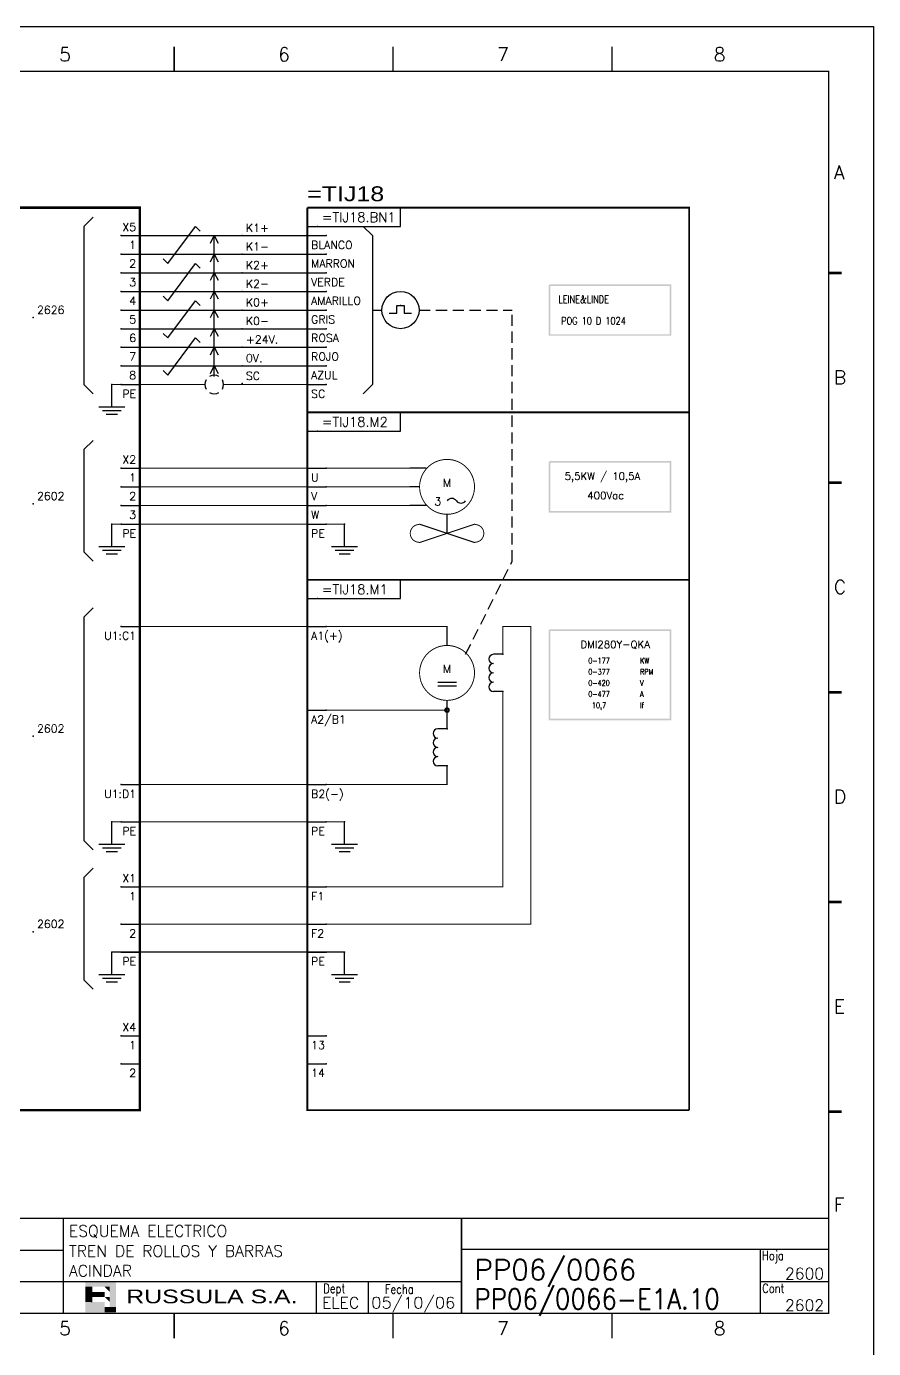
# Model space of a CAD drawing. Extents: x -25 to 1044, y -25744 to 292.
# Drawn here: x 227.5 to 416.3, y -3.1 to 291.8 of the extents above; entities that cross this region are included whole.
import ezdxf
from ezdxf.enums import TextEntityAlignment as Align

# ---------------------------------------------------------------- set-up
doc = ezdxf.new("R2010")
doc.units = 0
doc.header["$LTSCALE"] = 10
doc.header["$MEASUREMENT"] = 0
doc.linetypes.add('DASHDOT', pattern=[1, 0.5, -0.25, 0, -0.25])
doc.linetypes.add('HIDDEN', pattern=[0.375, 0.25, -0.125])
doc.layers.get('0').update_dxf_attribs({"linetype": 'CONTINUOUS'})
for name, color, linetype in [('1', 7, 'CONTINUOUS'), ('10', 5, 'CONTINUOUS'), ('102', 7, 'CONTINUOUS'), ('2', 7, 'CONTINUOUS'), ('8', 1, 'CONTINUOUS'), ('9', 6, 'CONTINUOUS'), ('DIBUJO', 7, 'CONTINUOUS'), ('NODE', 7, 'CONTINUOUS')]:
    doc.layers.add(name, color=color, linetype=linetype)
doc.styles.add('HELV', font='HELVBLD.SHX', dxfattribs={"width": 1.2})
doc.styles.add('HELVETICA', font='HELV.SHX')
doc.styles.add('LABEL', font='SIMPLEX', dxfattribs={"width": 0.8, "height": 4})
doc.styles.add('ROMAND', font='ROMAND.SHX', dxfattribs={"width": 0.7})
doc.styles.add('ROMANS', font='romans')
doc.styles.get("Standard").update_dxf_attribs({"font": 'simplex'})

# ---------------------------------------------------------------- blocks, each defined once
blk = doc.blocks.new('NOD', base_point=(237.5, 170))
at = {"layer": 'NODE'}
blk.add_point((237.5, 170), dxfattribs=at)
blk = doc.blocks.new('$060303')
at = {"layer": '2'}
for p, q in [((0, 0), (2.5, 0)), ((0, -10), (2.5, -10))]:
    blk.add_line(p, q, dxfattribs=at)
for centre, end in [((2.5, -1.25), 90), ((2.5, -3.75), 90.00000000000001), ((2.5, -6.25), 90.00000000000001), ((2.5, -8.75), 90.00000000000001)]:
    blk.add_arc(centre, 1.25, 270, end, dxfattribs=at)
for p in [(0, 0), (0, -10)]:
    blk.add_blockref('NOD', p, dxfattribs=at)
at = {"layer": '8'}
for tag, p in [('1A', (1.5, -3.324999999999989)), ('2A', (1.5, -13.32499999999999))]:
    blk.add_attdef(tag, text='', height=2.15, dxfattribs=at).set_placement(p, align=Align.RIGHT)
at = {"layer": '9'}
blk.add_attdef('ID', text='', height=2.15, dxfattribs=at).set_placement((0, 1.175000000000011), align=Align.CENTER)
blk = doc.blocks.new('$$PLL21')
blk.add_line((-2.5, 0), (2.5, 0))
at = {"layer": '2'}
for p in [(-2.5, 0), (2.5, 0)]:
    blk.add_blockref('NOD', p, dxfattribs=at)
at = {"layer": '8'}
blk.add_attdef('*A', (-1.5, -3.574999999999989), '', height=2.15, dxfattribs=at)
at = {"layer": '9'}
blk.add_attdef('ID', (-1.5, 1.25), '', height=2.15, dxfattribs=at)
blk = doc.blocks.new('$$PLR12')
blk.add_line((-2.5, 0), (2.5, 0))
at = {"layer": '2'}
for p in [(-2.5, 0), (2.5, 0)]:
    blk.add_blockref('NOD', p, dxfattribs=at)
at = {"layer": '8'}
blk.add_attdef('*A', text='', height=2.15, dxfattribs=at).set_placement((1.5, -3.574999999999989), align=Align.RIGHT)
at = {"layer": '9'}
blk.add_attdef('ID', text='', height=2.15, dxfattribs=at).set_placement((1.5, 1.25), align=Align.RIGHT)
blk = doc.blocks.new('$021501')
at = {"layer": '2'}
for p, q in [((0, -6), (0, 0)), ((-3.5, -6), (3.5, -6)), ((-2.5, -7), (2.5, -7)), ((-1.5, -8), (1.5, -8))]:
    blk.add_line(p, q, dxfattribs=at)
blk.add_blockref('NOD', (0, 0), dxfattribs=at)
blk = doc.blocks.new('$PP313')
at = {"layer": '2'}
blk.add_blockref('NOD', (0, 0), dxfattribs=at)
at = {"layer": '8'}
blk.add_attdef('1A', (1, -3.324999999999989), '', height=2.15, dxfattribs=at)
at = {"layer": '9'}
blk.add_attdef('ID', (1, 1), '', height=2.15, dxfattribs=at)
blk = doc.blocks.new('DOT', base_point=(355.25, 185))
at = {"layer": '2'}
blk.add_lwpolyline([(355, 185, 0.25, 0.25, 2.502154082895779), (355.237515595764, 185.2496880847195, 0.25, 0.25, 0.3996556434456849)], format="xyseb", close=True, dxfattribs=at)
blk = doc.blocks.new('$020501')
at = {"layer": '2'}
for p, q in [((-2, 1), (0, 0)), ((0, 0), (-2, -1))]:
    blk.add_line(p, q, dxfattribs=at)
blk = doc.blocks.new('$030107')
at = {"layer": '102'}
for centre, start, end in [((0, 0), 150.0000000000002, 209.9999999999999), ((0, 0), 60.00000000000018, 119.9999999999999), ((0, 0), 330.0000000000002, 29.99999999999989), ((0, -2.842170943040401e-14), 240.0000000000001, 299.9999999999998)]:
    blk.add_arc(centre, 2.500000000000008, start, end, dxfattribs=at)
blk = doc.blocks.new('$021325')
at = {"layer": '2'}
for p, q in [((-1, 0), (1, 0)), ((-1, -2), (-1, 0)), ((1, 0), (1, -2)), ((-3, -2), (-1, -2)), ((1, -2), (3, -2))]:
    blk.add_line(p, q, dxfattribs=at)
blk.add_blockref('NOD', (0, 0), dxfattribs=at)
blk = doc.blocks.new('newcajec')
at = {"layer": '1'}
for p, q in [((179.4, 20.84999999999999), (0.1303441721052074, 20.84999999999999)), ((7, 20.84999999999999), (7, 0)), ((71, 20.84999999999999), (71, 0)), ((84, 20.84999999999999), (84, 0.08964143426294768)), ((99, 20.84999999999999), (99, 0)), ((215.2, 20.79999999999999), (215.2, 0)), ((184.6434108527132, 20.17582254554676), (184.806079472624, 20.01315011347727)), ((184.806079472624, 20.01315011347727), (185.1814685954953, 20.25090212957883)), ((10.6, 16.64), (0, 16.64)), ((10.6, 16.64), (99.00000000000001, 16.64)), ((10.6, 12.48), (0, 12.48)), ((10.6, 12.48), (99.00000000000001, 12.48)), ((179.4, 13.86666666), (215.2, 13.86666666)), ((368, 14.06084184883153), (368, 0)), ((10.6, 8.32), (0, 8.32)), ((10.6, 8.32), (99.00000000000001, 8.32)), ((179.4, 6.93333333), (267.6330803594942, 6.93333333)), ((267.6330803594942, 6.93333333), (302.5, 6.93333333)), ((270.6330803594942, 6.908826233307309), (270.6330803594942, 0)), ((282.0665401797471, 6.93333333), (282.0665401797471, 0)), ((368, 6.93333333), (383, 6.93333333)), ((10.6, 4.16), (0, 4.16)), ((10.6, 4.16), (99.00000000000001, 4.16))]:
    blk.add_line(p, q, dxfattribs=at)
for points in [[(47.50000000000003, 272.5, 0.3, 0.3, 0), (47.50000000000003, 277.9125820568927, 0.3, 0.3, 0)], [(95.50000000000003, 272.5, 0.3, 0.3, 0), (95.50000000000003, 277.9125820568927, 0.3, 0.3, 0)], [(143.5000000000001, 272.5, 0.3, 0.3, 0), (143.5000000000001, 277.9125820568927, 0.3, 0.3, 0)], [(191.5000000000001, 272.5, 0.3, 0.3, 0), (191.5000000000001, 277.9125820568927, 0.3, 0.3, 0)], [(239.5000000000001, 272.5, 0.3, 0.3, 0), (239.5000000000001, 277.9125820568927, 0.3, 0.3, 0)], [(287.5000000000001, 272.5, 0.3, 0.3, 0), (287.5000000000001, 277.9125820568927, 0.3, 0.3, 0)], [(335.5000000000001, 272.5, 0.3, 0.3, 0), (335.5000000000001, 277.9125820568927, 0.3, 0.3, 0)], [(-2.989059080962793, 228.2254404700672, 0.6, 0.6, 0), (-0.1817779831361044, 228.2254404700672, 0.6, 0.6, 0)], [(383.0109409190372, 228.2254404700672, 0.6, 0.6, 0), (385.8182220168639, 228.2254404700672, 0.6, 0.6, 0)], [(-2.989059080962793, 182.2254404700672, 0.6, 0.6, 0), (-0.1817779831361044, 182.2254404700672, 0.6, 0.6, 0)], [(383.0109409190372, 182.2254404700672, 0.6, 0.6, 0), (385.8182220168639, 182.2254404700672, 0.6, 0.6, 0)], [(-2.989059080962793, 136.2254404700672, 0.6, 0.6, 0), (-0.1817779831361044, 136.2254404700672, 0.6, 0.6, 0)], [(383.0109409190372, 136.2254404700672, 0.6, 0.6, 0), (385.8182220168639, 136.2254404700672, 0.6, 0.6, 0)], [(-2.989059080962793, 90.2254404700672, 0.6, 0.6, 0), (-0.1817779831361044, 90.2254404700672, 0.6, 0.6, 0)], [(383.0109409190372, 90.2254404700672, 0.6, 0.6, 0), (385.8182220168639, 90.2254404700672, 0.6, 0.6, 0)], [(-2.989059080962793, 44.22544047006719, 0.6, 0.6, 0), (-0.1817779831361044, 44.22544047006719, 0.6, 0.6, 0)], [(383.0109409190372, 44.22544047006719, 0.6, 0.6, 0), (385.8182220168639, 44.22544047006719, 0.6, 0.6, 0)], [(383, 20.79999999999999, 0.3, 0.3, 0), (179.4, 20.79999999999999, 0.3, 0.3, 0), (179.4, 0, 0.3, 0.3, 0)], [(302.5, 20.79999999999999, 0.3, 0.3, 0), (302.5, 0, 0.3, 0.3, 0)], [(302.5, 14, 0.3, 0.3, 0), (383, 14, 0.3, 0.3, 0)], [(47.50000000000004, -5.50000000000002, 0.3, 0.3, 0), (47.50000000000004, -0.08741794310727435, 0.3, 0.3, 0)], [(95.50000000000003, -5.50000000000002, 0.3, 0.3, 0), (95.50000000000003, -0.08741794310727435, 0.3, 0.3, 0)], [(143.5000000000001, -5.50000000000002, 0.3, 0.3, 0), (143.5000000000001, -0.08741794310727435, 0.3, 0.3, 0)], [(191.5000000000001, -5.50000000000002, 0.3, 0.3, 0), (191.5000000000001, -0.08741794310727435, 0.3, 0.3, 0)], [(239.5000000000001, -5.50000000000002, 0.3, 0.3, 0), (239.5000000000001, -0.08741794310727435, 0.3, 0.3, 0)], [(287.5000000000001, -5.50000000000002, 0.3, 0.3, 0), (287.5000000000001, -0.08741794310727435, 0.3, 0.3, 0)], [(335.5000000000001, -5.50000000000002, 0.3, 0.3, 0), (335.5000000000001, -0.08741794310727435, 0.3, 0.3, 0)]]:
    blk.add_lwpolyline(points, format="xyseb", dxfattribs=at)
at = {"layer": '1', "const_width": 0.3}
blk.add_lwpolyline([(0, 0), (0, 272.5), (383, 272.5), (383, 0)], close=True, dxfattribs=at)
at = {"layer": '2', "color": 14}
for p, q in [((221.418090625, 4.694274193107214), (221.418090625, 5.808488255607214)), ((221.418090625, 2.465846068107213), (221.418090625, 3.580060130607212))]:
    blk.add_line(p, q, dxfattribs=at)
for points in [[(220.05064609375, 5.808488255607214), (220.05064609375, 6.922702318107211), (226.73593046875, 5.808488255607214), (226.73593046875, 6.922702318107211)], [(221.418090625, 2.465846068107213), (220.05064609375, 2.465846068107213), (221.418090625, 5.808488255607214), (220.05064609375, 5.808488255607214)], [(224.254271875, 5.808488255607214), (225.3684859375, 5.808488255607214), (225.3684859375, 4.694274193107214)], [(225.3684859375, 5.808488255607214), (226.73593046875, 5.808488255607214), (225.3684859375, 1.351632005607213), (226.73593046875, 1.351632005607213)], [(221.418090625, 4.694274193107214), (224.254271875, 4.694274193107214), (221.418090625, 3.580060130607212), (224.254271875, 3.580060130607212)], [(224.254271875, 3.580060130607212), (225.3684859375, 3.580060130607212), (225.3684859375, 2.465846068107213)], [(224.254271875, 0.2374179431072125), (224.254271875, 2.465846068107213), (220.05064609375, 0.2374179431072125), (220.05064609375, 2.465846068107213)], [(226.73593046875, 1.351632005607213), (226.73593046875, 0.2374179431072125), (224.254271875, 1.351632005607213), (224.254271875, 0.2374179431072125)]]:
    blk.add_solid(points, dxfattribs=at)
at = {"layer": '1', "style": 'ROMANS'}
for s, p in [('1', (22.29321663019694, 274.6822757111598)), ('2', (70.29321663019694, 274.6822757111598)), ('3', (118.2932166301969, 274.6822757111598)), ('4', (166.2932166301969, 274.6822757111598)), ('5', (214.2932166301969, 274.6822757111598)), ('6', (262.293216630197, 274.6822757111598)), ('7', (310.293216630197, 274.6822757111598)), ('8', (357.793216630197, 274.6822757111598)), ('A', (-4.369531937893967, 248.8361050328228)), ('A', (384.130468062106, 248.8361050328228)), ('B', (-4.369531937893967, 203.8361050328228)), ('B', (384.130468062106, 203.8361050328228)), ('C', (-4.369531937893967, 157.8361050328228)), ('C', (384.130468062106, 157.8361050328228)), ('D', (-4.369531937893967, 111.8361050328228)), ('D', (384.130468062106, 111.8361050328228)), ('E', (-4.369531937893967, 65.8361050328228)), ('E', (384.130468062106, 65.8361050328228)), ('F', (-4.369531937893967, 22.33610503282279)), ('F', (384.130468062106, 22.33610503282279)), ('1', (22.29321663019694, -4.817724288840244)), ('2', (70.29321663019694, -4.817724288840244)), ('3', (118.2932166301969, -4.817724288840244)), ('4', (166.2932166301969, -4.817724288840244)), ('5', (214.2932166301969, -4.817724288840244)), ('6', (262.293216630197, -4.817724288840244)), ('7', (310.293216630197, -4.817724288840244)), ('8', (357.793216630197, -4.817724288840244))]:
    blk.add_text(s, height=3, dxfattribs=at).set_placement(p)
at = {"layer": '1', "style": 'LABEL', "width": 0.8}
for s, p in [('Diseno comprobado por', (179.7314614292997, 18.27223571085374)), ('Dibujo comprobado por', (179.8050291925395, 11.4678814488418)), ('Hoja', (368.3783582875667, 11.66394739740196)), ('Dibujado por', (179.8266890074166, 4.640500723763907)), ('Fecha', (285.7145387337263, 4.296982269486556)), ('Cont', (368.4287365512884, 4.459855685207977)), ('No', (2.226666121281127, 1.047317943107212)), ('Revision', (7.999999999999986, 1.047317943107211))]:
    blk.add_text(s, height=2, dxfattribs=at).set_placement(p)
for s, p in [('Dept', (274.6061509242405, 4.441269529660175)), ('Elaborado', (77.5, 1.047317943107211)), ('Fecha', (91.5, 1.047317943107211))]:
    blk.add_text(s, height=2, dxfattribs=at).set_placement(p, align=Align.CENTER)
at = {"layer": '10', "style": 'ROMANS'}
for tag, p in [('REV41', (3.5, 18.74499999999998)), ('REV43', (77.69972273858866, 18.74499999999998)), ('REV31', (3.5, 14.58499999999999)), ('REV33', (77.69972273858866, 14.58499999999999)), ('REV21', (3.5, 10.42499999999999)), ('REV23', (77.69972273858866, 10.42499999999999)), ('REV11', (3.5, 6.265000000000002)), ('REV13', (77.69972273858866, 6.265000000000002))]:
    blk.add_attdef(tag, text='', height=2.5, dxfattribs=at).set_placement(p, align=Align.MIDDLE)
for tag, p, height in [('REV42', (7.999999999999986, 17.49499999999998), 2.5), ('SHEETNAME1', (100.5, 15.82514432423481), 2.5), ('DOCUMENTTYPE', (216.431556680333, 16.80300784715599), 2.5), ('NOTA', (305.324267012746, 15.80181941457773), 3), ('REV32', (7.999999999999986, 13.33499999999999), 2.5), ('DESIGNCHECK', (180.7368689439597, 14.83229733012664), 2.5), ('OBJECT', (216.431556680333, 12.40274635088354), 2.5), ('REV22', (7.999999999999986, 9.174999999999999), 2.5), ('SHEETNAME2', (100.5, 11.66514432423481), 2.5), ('ORDER', (305.324267012746, 7.301819414577723), 4.5), ('SHEETNAME3', (100.5, 7.505144324234807), 2.5), ('DRAWINGCHECK', (180.5313437479052, 7.714149530439984), 2.5), ('CUSTOMER', (216.431556680333, 8.084891464683468), 2.5), ('REV12', (7.999999999999986, 5.015000000000002), 2.5), ('SHEETNAME4', (100.5, 3.345144324234811), 2.5), ('USER', (180.634361454448, 0.7089454855303376), 2.5), ('DEPARTMENT', (271.9308878022507, 1.045088830057653), 2.5), ('DOCUMENT_ID', (305.324267012746, 0.9341589120460885), 4.4)]:
    blk.add_attdef(tag, p, '', height=height, dxfattribs=at)
for tag, width, p, p2 in [('REV44', 1.221199022953692, (84.52509332113708, 17.49499999999998), (98.48165358346499, 17.49499999999998)), ('REV34', 1.221199022953692, (84.52509332113708, 13.33499999999998), (98.48165358346499, 13.33499999999998)), ('REV24', 1.221199022953692, (84.52509332113708, 9.174999999999988), (98.48165358346499, 9.174999999999988)), ('REV14', 1.221199022953692, (84.52509332113708, 5.014999999999999), (98.48165358346499, 5.014999999999999)), ('CREATED2', 7.039914616041486, (282.7069601254168, 1.045088830057653), (301.1448317388588, 1.045088830057653))]:
    blk.add_attdef(tag, text='', height=2.5, dxfattribs=dict(at, width=width)).set_placement(p, p2, align=Align.FIT)
for tag, p in [('SHEET', (382, 7.433333330000005)), ('NEXTSHEET', (382, 0.5000000000000018))]:
    blk.add_attdef(tag, text='', height=2.5, dxfattribs=at).set_placement(p, align=Align.RIGHT)
at = {"layer": 'DIBUJO', "color": 14, "style": 'HELVETICA', "width": 1.3}
blk.add_text('RUSSULA S.A.', height=3, dxfattribs=at).set_placement((229, 2.191446348186597))

msp = doc.modelspace()

# ---------------------------------------------------------------- linework, layer by layer
at = {"layer": '2', "color": 3}
for p, q in [((310.882531554146, 247.1655889877129), (310.882531554146, 251.3155064189056)), ((290.1329443981828, 247.1655889877129), (310.882531554146, 247.1655889877129)), ((310.882531554146, 201.5164972445936), (310.882531554146, 205.6664146757863)), ((290.1329443981828, 201.5164972445936), (310.882531554146, 201.5164972445936)), ((310.882531554146, 164.1672403638596), (310.882531554146, 168.3171577950523)), ((290.1329443981828, 164.1672403638596), (310.882531554146, 164.1672403638596))]:
    msp.add_line(p, q, dxfattribs=at)
at = {"layer": '2'}
for p, q in [((242.4088939394671, 249.2405477033093), (240.4068641843246, 247.2385179481668)), ((240.3339352238708, 247.0624518627492), (240.3339352238708, 211.8912908225753)), ((252.7836875174487, 245.0906302721166), (290.1329443981828, 245.0906302721166)), ((259.0085636642377, 238.8657541253276), (265.2334398110266, 247.1655889877129)), ((265.2334398110266, 247.1655889877129), (266.2709191688249, 246.1281096299147)), ((269.3833572422193, 213.7139598969834), (269.3833572422193, 245.0906302721166)), ((302.5826966917606, 247.1655889877129), (304.657655407357, 245.0906302721166)), ((304.657655407357, 245.0906302721166), (304.657655407357, 211.8912908225753)), ((252.7836875174487, 240.9407128409239), (290.1329443981828, 240.9407128409239)), ((257.9710843064396, 239.9032334831257), (259.0085636642377, 238.8657541253276)), ((259.0085636642377, 230.5659192629423), (265.2334398110266, 238.8657541253276)), ((265.2334398110266, 238.8657541253276), (266.2709191688249, 237.8282747675294)), ((252.7836875174487, 236.7907954097313), (290.1329443981828, 236.7907954097313)), ((252.7836875174487, 232.6408779785386), (290.1329443981828, 232.6408779785386)), ((257.9710843064396, 231.6033986207404), (259.0085636642377, 230.5659192629423)), ((259.0085636642377, 222.2660844005569), (265.2334398110266, 230.5659192629423)), ((265.2334398110266, 230.5659192629423), (266.2709191688249, 229.5284399051441)), ((252.7836875174487, 228.4909605473459), (290.1329443981828, 228.4909605473459)), ((304.657655407357, 228.4909605473458), (306.7326141229533, 228.4909605473459)), ((252.7836875174487, 224.3410431161533), (290.1329443981828, 224.3410431161533)), ((257.9710843064396, 223.3035637583551), (259.0085636642377, 222.2660844005569)), ((259.0085636642377, 213.9662495381716), (265.2334398110266, 222.2660844005569)), ((265.2334398110266, 222.2660844005569), (266.2709191688249, 221.2286050427587)), ((252.7836875174487, 220.1911256849606), (290.1329443981828, 220.1911256849606)), ((252.7836875174487, 216.0412082537679), (290.1329443981828, 216.0412082537679)), ((257.9710843064396, 215.0037288959698), (259.0085636642377, 213.9662495381716)), ((240.3339352238708, 211.8912908225753), (242.4088939394671, 209.8163321069789)), ((304.657655407357, 211.8912908225753), (302.5826966917606, 209.8163321069789)), ((242.4088939394671, 199.4415385289973), (240.3339352238708, 197.3665798134009)), ((240.3339352238708, 197.3665798134009), (240.3339352238708, 174.5420339418413)), ((316.6175763935485, 193.2166623822083), (312.9574902697423, 193.2166623822083)), ((315.0324489853386, 189.0667449510156), (312.9574902697423, 189.0667449510156)), ((316.6175763935485, 184.9168275198229), (312.9574902697423, 184.9168275198229)), ((240.3339352238708, 174.5420339418413), (242.4088939394671, 172.467075226245)), ((242.4088939394671, 162.0922816482633), (240.3339352238708, 160.017322932667)), ((240.3339352238708, 160.017322932667), (240.3339352238708, 110.218313758355)), ((319.1823664165312, 145.4926119234927), (323.3322838477239, 145.4926119234927)), ((319.1823664165312, 144.6908740690078), (323.3322838477239, 144.6908740690078)), ((240.3339352238708, 110.218313758355), (242.4088939394671, 108.1433550427587)), ((242.4088939394671, 103.993437611566), (240.3339352238708, 101.9184788959697)), ((240.3339352238708, 101.9184788959697), (240.3339352238708, 79.09393302441003)), ((240.3339352238708, 79.09393302441003), (242.4088939394671, 77.0189743088137))]:
    msp.add_line(p, q, dxfattribs=at)
at = {"layer": '2', "linetype": 'HIDDEN'}
for p, q in [((315.0324489853386, 228.4909605473459), (335.7820361413021, 228.4909605473459)), ((335.7820361413021, 172.467075226245), (335.7820361413021, 228.4909605473459)), ((325.4072425633202, 151.7174880702817), (335.7820361413021, 172.467075226245))]:
    msp.add_line(p, q, dxfattribs=at)
at = {"layer": '2', "color": 3, "linetype": 'DASHDOT'}
for points in [[(153.1856691688248, 251.3155064189056, 0.5809884403669728, 0.5809884403669728, 0), (252.7836875174487, 251.3155064189056, 0.5809884403669728, 0.5809884403669728, 0), (252.7836875174487, 50.0445110060614, 0.5809884403669728, 0.5809884403669728, 0), (153.1856691688248, 50.0445110060614, 0.5809884403669728, 0.5809884403669728, 0), (153.1856691688248, 251.3155064189056, 0.5809884403669728, 0.5809884403669728, 0)], [(375.2062517376322, 50.0445110060614, 0.4149917431192663, 0.4149917431192663, 0), (290.1329443981828, 50.0445110060614, 0.4149917431192663, 0.4149917431192663, 0), (290.1329443981828, 251.3155064189056, 0.4149917431192663, 0.4149917431192663, 0)], [(290.1329443981828, 251.3155064189056, 0.4149917431192663, 0.4149917431192663, 0), (375.2062517376322, 251.3155064189056, 0.4149917431192663, 0.4149917431192663, 0), (375.2062517376322, 50.0445110060614, 0.4149917431192663, 0.4149917431192663, 0)], [(290.1329443981828, 205.6664146757863, 0.4149917431192663, 0.4149917431192663, 0), (375.2062517376322, 205.6664146757863, 0.4149917431192663, 0.4149917431192663, 0)], [(290.1329443981828, 168.3171577950523, 0.4149917431192663, 0.4149917431192663, 0), (375.2062517376322, 168.3171577950523, 0.4149917431192663, 0.4149917431192663, 0)]]:
    msp.add_lwpolyline(points, format="xyseb", dxfattribs=at)
at = {"layer": '2', "linetype": 'HIDDEN'}
for points in [[(246.5588113706597, 211.8912908225753, 0.2489950458715598, 0.2489950458715598, 0), (267.308398526623, 211.8912908225753, 0.2489950458715598, 0.2489950458715598, 0)], [(271.4583159578156, 211.8912908225753, 0.2489950458715598, 0.2489950458715598, 0), (294.2828618293753, 211.8912908225753, 0.2489950458715598, 0.2489950458715598, 0)], [(321.2573251321276, 178.6919513730339, 0.2489950458715598, 0.2489950458715598, 0), (321.2573251321276, 182.8418688042266, 0.2489950458715598, 0.2489950458715598, 0)]]:
    msp.add_lwpolyline(points, format="xyseb", dxfattribs=at)
at = {"layer": '2'}
for points in [[(315.1361969211185, 189.0667449510156, 0.2074958715596332, 0.2074958715596332, 1), (327.3784533431369, 189.0667449510156, 0.2074958715596332, 0.2074958715596332, 1)], [(315.1361969211185, 147.567570639089, 0.2074958715596332, 0.2074958715596332, 1), (327.3784533431369, 147.567570639089, 0.2074958715596332, 0.2074958715596332, 1)]]:
    msp.add_lwpolyline(points, format="xyseb", close=True, dxfattribs=at)
for points in [[(248.633770086256, 193.2166623822083, 0.2489950458715598, 0.2489950458715598, 0), (316.6717195887834, 193.2166623822083, 0.2489950458715598, 0.2489950458715598, 0)], [(248.633770086256, 189.0667449510156, 0.2489950458715598, 0.2489950458715598, 0), (315.0324489853386, 189.0667449510156, 0.2489950458715598, 0.2489950458715598, 0)], [(248.633770086256, 184.9168275198229, 0.2489950458715598, 0.2489950458715598, 0), (316.6110163515433, 184.9168275198229, 0.2489950458715598, 0.2489950458715598, 0)], [(246.5588113706597, 180.7669100886303, 0.2489950458715598, 0.2489950458715598, 0), (298.4327792605681, 180.7669100886303, 0.2489950458715598, 0.2489950458715598, 0)], [(315.0324489853386, 176.7207405932174, 0.2074958715596332, 0.2074958715596332, -0.414213562373095), (313.0612382055222, 178.6919513730339, 0.2074958715596332, 0.2074958715596332, -0.414213562373095), (315.0324489853386, 180.6631621528505, 0.2074958715596332, 0.2074958715596332, -1)], [(315.0324489853386, 180.7669100886303, 0.2489950458715598, 0.2489950458715598, 0), (327.4822012789165, 176.6169926574376, 0.2489950458715598, 0.2489950458715598, 0)], [(315.0324489853386, 176.6169926574376, 0.2489950458715598, 0.2489950458715598, 0), (327.4822012789165, 180.7669100886303, 0.2489950458715598, 0.2489950458715598, 0)], [(327.4822012789165, 176.7207405932174, 0.2074958715596332, 0.2074958715596332, 0.414213562373095), (329.4534120587332, 178.6919513730339, 0.2074958715596332, 0.2074958715596332, 0.414213562373095), (327.4822012789165, 180.6631621528505, 0.2074958715596332, 0.2074958715596332, 1)], [(333.7070774257054, 151.7174880702817, 0.2489950458715598, 0.2489950458715598, 0), (333.7070774257054, 157.9423642170706, 0.2489950458715598, 0.2489950458715598, 0), (339.9319535724947, 157.9423642170706, 0.2489950458715598, 0.2489950458715598, 0), (339.9319535724947, 91.54368531798801, 0.2489950458715598, 0.2489950458715598, 0), (248.633770086256, 91.54368531798801, 0.2489950458715598, 0.2489950458715598, 0)], [(321.2573251321276, 153.792446785878, 0.2489950458715598, 0.2489950458715598, 0), (321.2573251321276, 157.9423642170706, 0.2489950458715598, 0.2489950458715598, 0), (248.633770086256, 157.9423642170706, 0.2489950458715598, 0.2489950458715598, 0)], [(248.633770086256, 99.84352018037335, 0.2489950458715598, 0.2489950458715598, 0), (333.7070774257054, 99.84352018037335, 0.2489950458715598, 0.2489950458715598, 0), (333.7070774257054, 143.4176532078963, 0.2489950458715598, 0.2489950458715598, 0)], [(321.2573251321276, 141.3426944923, 0.2489950458715598, 0.2489950458715598, 0), (321.2573251321276, 139.2677357767037, 0.2489950458715598, 0.2489950458715598, 0), (290.1329443981828, 139.2677357767037, 0.2489950458715598, 0.2489950458715598, 0)], [(321.2573251321276, 139.2677357767037, 0.2489950458715598, 0.2489950458715598, 0), (321.2573251321276, 135.117818345511, 0.2489950458715598, 0.2489950458715598, 0)], [(321.2573251321276, 126.8179834831257, 0.2489950458715598, 0.2489950458715598, 0), (321.2573251321276, 122.668066051933, 0.2489950458715598, 0.2489950458715598, 0), (248.633770086256, 122.668066051933, 0.2489950458715598, 0.2489950458715598, 0)], [(246.5588113706597, 114.3682311895477, 0.2489950458715598, 0.2489950458715598, 0), (298.4327792605681, 114.3682311895477, 0.2489950458715598, 0.2489950458715598, 0)], [(246.5588113706597, 85.318809171199, 0.2489950458715598, 0.2489950458715598, 0), (298.4327792605681, 85.318809171199, 0.2489950458715598, 0.2489950458715598, 0)]]:
    msp.add_lwpolyline(points, format="xyseb", dxfattribs=at)
msp.add_circle((310.882531554146, 228.4909605473459), 4.149917431192662, dxfattribs=at)
for centre, radius, start, end in [((240.5829302697423, 247.0624518627492), 0.2489950458715598, 135, 180), ((322.2948044899259, 185.1761973592725), 1.296849197247707, 36.86989764584664, 143.1301023541534), ((324.3697632055222, 186.7324163959698), 1.296849197247707, 216.8698976458465, 323.1301023541533)]:
    msp.add_arc(centre, radius, start, end, dxfattribs=at)
for points in [[(343.9158743064397, 222.7558533048555), (344.247867700935, 223.0878466993509), (343.9158743064397, 234.0546892607896), (344.247867700935, 234.0546892607896)], [(344.0818710036874, 234.2206859580373), (344.0818710036874, 233.8886925635419), (371.2223310036874, 234.2206859580373), (370.8903376091919, 233.8886925635419)], [(371.2223310036874, 234.2206859580373), (370.8903376091919, 233.8886925635419), (371.2223310036874, 222.7558533048555), (370.8903376091919, 223.0878466993509)], [(371.2223310036874, 222.7558533048555), (370.8903376091919, 223.0878466993509), (343.9158743064397, 222.7558533048555), (344.247867700935, 223.0878466993509)], [(343.9158743064397, 183.3316377085252), (344.247867700935, 183.6636311030206), (343.9158743064397, 194.6304736644593), (344.247867700935, 194.6304736644593)], [(344.0818710036874, 194.796470361707), (344.0818710036874, 194.4644769672116), (371.2223310036874, 194.796470361707), (370.8903376091919, 194.4644769672116)], [(371.2223310036874, 194.796470361707), (370.8903376091919, 194.4644769672116), (371.2223310036874, 183.3316377085252), (370.8903376091919, 183.6636311030206)], [(371.2223310036874, 183.3316377085252), (370.8903376091919, 183.6636311030206), (343.9158743064397, 183.3316377085252), (344.247867700935, 183.6636311030206)], [(343.9158743064397, 137.0267803638596), (344.247867700935, 137.358773758355), (343.9158743064397, 157.1123807308321), (344.247867700935, 157.1123807308321)], [(344.0818710036874, 157.2783774280798), (344.0818710036874, 156.9463840335844), (371.2223310036874, 157.2783774280798), (370.8903376091919, 156.9463840335844)], [(371.2223310036874, 157.2783774280798), (370.8903376091919, 156.9463840335844), (371.2223310036874, 137.0267803638596), (370.8903376091919, 137.358773758355)], [(371.2223310036874, 137.0267803638596), (370.8903376091919, 137.358773758355), (343.9158743064397, 137.0267803638596), (344.247867700935, 137.358773758355)]]:
    msp.add_trace(points, dxfattribs=at)
at = {"layer": 'DIBUJO'}
msp.add_lwpolyline([(-3.689908176101589, 291.7520183687093), (416.3100918238984, 291.7520183687093), (416.3100918238984, -5.247981631290713), (-3.689908176101589, -5.247981631290713), (-3.689908176101589, 291.7520183687093)], dxfattribs=at)

# ---------------------------------------------------------------- block references
at = {"layer": '2', "color": 7}
ref = msp.add_blockref('newcajec', (16.98532118169675, 4.752018368709313), dxfattribs=dict(at, xscale=1.016513761467891, yscale=1.016513761467891, zscale=1.016513761467891))
ref.add_attrib('REV24', '24/05/07', dxfattribs={"layer": '10', "height": 2.541284403669726, "style": 'ROMANS', "width": 0.7281683615127605}).set_placement((102.9062417319903, 14.0785321301772), (117.0932773014025, 14.0785321301772), align=Align.FIT)
ref.add_attrib('SHEETNAME3', '-', (119.1449542092197, 12.38110085609663), dxfattribs={"layer": '10', "height": 2.541284403669726, "style": 'ROMANS'})
ref.add_attrib('SHEETNAME2', 'CONVERTIDOR C.C. TIJERA 18', (119.1449542092197, 16.60979810380305), dxfattribs={"layer": '10', "height": 2.541284403669726, "style": 'ROMANS'})
ref.add_attrib('SHEETNAME1', '+TA101', (119.1449542092197, 20.83849535150948), dxfattribs={"layer": '10', "height": 2.541284403669726, "style": 'ROMANS'})
ref.add_attrib('USER', 'J.PAZOS', (200.6026353941082, 5.472671210881438), dxfattribs={"layer": '10', "height": 2.541284403669726, "style": 'ROMANS'})
ref.add_attrib('DRAWINGCHECK', 'J.L.C.C.', (200.4979164777326, 12.59355752442262), dxfattribs={"layer": '10', "height": 2.541284403669726, "style": 'ROMANS'})
ref.add_attrib('DESIGNCHECK', 'J.M. CEDEIRA', (200.7068356678504, 19.8292527189665), dxfattribs={"layer": '10', "height": 2.541284403669726, "style": 'ROMANS'})
ref.add_attrib('REV22', 'As-built', (25.11743127343986, 14.07853213017721), dxfattribs={"layer": '10', "height": 2.541284403669726, "style": 'ROMANS'})
ref.add_attrib('REV12', 'Aprobación documentación', (25.11743127343986, 9.849834882470788), dxfattribs={"layer": '10', "height": 2.541284403669726, "style": 'ROMANS'})
ref.add_attrib('REV21', '1', dxfattribs={"layer": '10', "height": 2.541284403669726, "style": 'ROMANS'}).set_placement((20.54311934683437, 15.34917433201206), align=Align.MIDDLE)
ref.add_attrib('REV11', '0', dxfattribs={"layer": '10', "height": 2.541284403669726, "style": 'ROMANS'}).set_placement((20.54311934683437, 11.12047708430565), align=Align.MIDDLE)
ref.add_attrib('SHEETNAME4', '-', (119.1449542092197, 8.152403608390207), dxfattribs={"layer": '10', "height": 2.541284403669726, "style": 'ROMANS'})
ref.add_attrib('REV14', '18/10/06', dxfattribs={"layer": '10', "height": 2.541284403669726, "style": 'ROMANS', "width": 0.7281683615127605}).set_placement((102.9062417319903, 9.849834882470784), (117.0932773014025, 9.849834882470784), align=Align.FIT)
ref.add_attrib('REV23', 'C.C.R.', dxfattribs={"layer": '10', "height": 2.541284403669726, "style": 'ROMANS'}).set_placement((95.96815860771169, 15.34917433201206), align=Align.MIDDLE)
ref.add_attrib('REV13', 'PAZOS', dxfattribs={"layer": '10', "height": 2.541284403669726, "style": 'ROMANS'}).set_placement((95.96815860771169, 11.12047708430565), align=Align.MIDDLE)
ref.add_attrib('DOCUMENT_ID', 'PP06/0066-E1A.10', (327.3516403102497, 5.701603758202035), dxfattribs={"layer": '10', "height": 4.472660550458718, "style": 'ROMANS', "width": 0.9})
ref.add_attrib('ORDER', 'PP06/0066', (327.3516403102497, 12.17441828738099), dxfattribs={"layer": '10', "height": 4.574311926605508, "style": 'ROMANS'})
ref.add_attrib('CUSTOMER', 'ACINDAR', (236.990976963173, 12.97042180253435), dxfattribs={"layer": '10', "height": 2.541284403669726, "style": 'ROMANS'})
ref.add_attrib('OBJECT', 'TREN DE ROLLOS Y BARRAS', (236.990976963173, 17.3595807143781), dxfattribs={"layer": '10', "height": 2.541284403669726, "style": 'ROMANS'})
ref.add_attrib('DOCUMENTTYPE', 'ESQUEMA ELECTRICO', (236.990976963173, 21.83250707939633), dxfattribs={"layer": '10', "height": 2.541284403669726, "style": 'ROMANS'})
ref.add_attrib('CREATED2', '05/10/06', dxfattribs={"layer": '10', "height": 2.541284403669726, "style": 'ROMANS', "width": 0.9619759102665414}).set_placement((304.3608366119371, 5.814365546419296), (323.1031868391791, 5.814365546419296), align=Align.FIT)
ref.add_attrib('DEPARTMENT', 'ELEC', (293.4068108008655, 5.814365546419296), dxfattribs={"layer": '10', "height": 2.541284403669726, "style": 'ROMANS'})
ref.add_attrib('NEXTSHEET', '2602', dxfattribs={"layer": '10', "height": 2.541284403669726, "style": 'ROMANS'}).set_placement((405.2935780624309, 5.260275249443262), align=Align.RIGHT)
ref.add_attrib('SHEET', '2600', dxfattribs={"layer": '10', "height": 2.541284403669726, "style": 'ROMANS'}).set_placement((405.2935780624309, 12.30810399223226), align=Align.RIGHT)
at = {"layer": '2'}
for name, p, xscale, yscale, zscale, values in [('$$PLR12', (250.7087288018524, 245.0906302721166), 0.8299834862385327, 0.8299834862385327, 0.8299834862385327, {'ID': 'X5', '*A': '1'}), ('$$PLL21', (292.2079031137791, 245.0906302721166), 0.829983486238552, 0.829983486238552, 0.829983486238552, {'*A': 'BLANCO'}), ('$$PLR12', (250.7087288018524, 240.9407128409239), 0.8299834862385327, 0.8299834862385327, 0.8299834862385327, {'*A': '2'}), ('$$PLL21', (292.2079031137791, 240.9407128409239), 0.829983486238552, 0.829983486238552, 0.829983486238552, {'*A': 'MARRON'}), ('$$PLR12', (250.7087288018524, 236.7907954097313), 0.8299834862385327, 0.8299834862385327, 0.8299834862385327, {'*A': '3'}), ('$$PLL21', (292.2079031137791, 236.7907954097313), 0.829983486238552, 0.829983486238552, 0.829983486238552, {'*A': 'VERDE'}), ('$$PLR12', (250.7087288018524, 232.6408779785386), 0.8299834862385327, 0.8299834862385327, 0.8299834862385327, {'*A': '4'}), ('$$PLL21', (292.2079031137791, 232.6408779785386), 0.829983486238552, 0.829983486238552, 0.829983486238552, {'*A': 'AMARILLO'}), ('$$PLR12', (250.7087288018524, 228.4909605473459), 0.8299834862385327, 0.8299834862385327, 0.8299834862385327, {'*A': '5'}), ('$$PLL21', (292.2079031137791, 228.4909605473459), 0.829983486238552, 0.829983486238552, 0.829983486238552, {'*A': 'GRIS'}), ('$$PLR12', (250.7087288018524, 224.3410431161533), 0.8299834862385327, 0.8299834862385327, 0.8299834862385327, {'*A': '6'}), ('$$PLL21', (292.2079031137791, 224.3410431161533), 0.829983486238552, 0.829983486238552, 0.829983486238552, {'*A': 'ROSA'}), ('$$PLR12', (250.7087288018524, 220.1911256849606), 0.8299834862385327, 0.8299834862385327, 0.8299834862385327, {'*A': '7'}), ('$$PLL21', (292.2079031137791, 220.1911256849606), 0.829983486238552, 0.829983486238552, 0.829983486238552, {'*A': 'ROJO'}), ('$$PLR12', (250.7087288018524, 216.0412082537679), 0.8299834862385327, 0.8299834862385327, 0.8299834862385327, {'*A': '8'}), ('$$PLL21', (292.2079031137791, 216.0412082537679), 0.829983486238552, 0.829983486238552, 0.829983486238552, {'*A': 'AZUL'}), ('$$PLR12', (250.7087288018524, 211.8912908225753), 0.8299834862385327, 0.8299834862385327, 0.8299834862385327, {'*A': 'PE'}), ('$$PLL21', (292.207903113779, 211.8912908225753), 0.8299834862385327, 0.8299834862385327, 0.8299834862385327, {'*A': 'SC'}), ('$$PLR12', (250.7087288018524, 193.2166623822083), 0.8299834862385327, 0.8299834862385327, 0.8299834862385327, {'ID': 'X2', '*A': '1'}), ('$$PLL21', (292.207903113779, 193.2166623822083), 0.8299834862385327, 0.8299834862385327, 0.8299834862385327, {'*A': 'U'}), ('$$PLR12', (250.7087288018524, 189.0667449510156), 0.8299834862385327, 0.8299834862385327, 0.8299834862385327, {'*A': '2'}), ('$$PLL21', (292.207903113779, 189.0667449510156), 0.8299834862385327, 0.8299834862385327, 0.8299834862385327, {'*A': 'V'}), ('$$PLR12', (250.7087288018524, 184.9168275198229), 0.8299834862385327, 0.8299834862385327, 0.8299834862385327, {'*A': '3'}), ('$$PLL21', (292.207903113779, 184.9168275198229), 0.8299834862385327, 0.8299834862385327, 0.8299834862385327, {'*A': 'W'}), ('$$PLR12', (250.7087288018524, 180.7669100886303), 0.8299834862385327, 0.8299834862385327, 0.8299834862385327, {'*A': 'PE'}), ('$$PLL21', (292.207903113779, 180.7669100886303), 0.8299834862385327, 0.8299834862385327, 0.8299834862385327, {'*A': 'PE'}), ('$$PLR12', (250.7087288018524, 157.9423642170706), 0.8299834862385327, 0.8299834862385327, 0.8299834862385327, {'*A': 'U1:C1'}), ('$$PLL21', (292.207903113779, 157.9423642170706), 0.8299834862385327, 0.8299834862385327, 0.8299834862385327, {'*A': 'A1(+)'}), ('$$PLL21', (292.207903113779, 139.2677357767037), 0.8299834862385327, 0.8299834862385327, 0.8299834862385327, {'*A': 'A2/B1'}), ('$$PLR12', (250.7087288018524, 122.668066051933), 0.8299834862385327, 0.8299834862385327, 0.8299834862385327, {'*A': 'U1:D1'}), ('$$PLL21', (292.207903113779, 122.668066051933), 0.8299834862385327, 0.8299834862385327, 0.8299834862385327, {'*A': 'B2(-)'}), ('$$PLR12', (250.7087288018524, 114.3682311895477), 0.8299834862385327, 0.8299834862385327, 0.8299834862385327, {'*A': 'PE'}), ('$$PLL21', (292.207903113779, 114.3682311895477), 0.8299834862385327, 0.8299834862385327, 0.8299834862385327, {'*A': 'PE'}), ('$$PLR12', (250.7087288018524, 99.84352018037336), 0.8299834862385327, 0.8299834862385327, 0.8299834862385327, {'ID': 'X1', '*A': '1'}), ('$$PLL21', (292.207903113779, 99.84352018037336), 0.8299834862385327, 0.8299834862385327, 0.8299834862385327, {'*A': 'F1'}), ('$$PLR12', (250.7087288018524, 91.54368531798804), 0.8299834862385327, 0.8299834862385327, 0.8299834862385327, {'*A': '2'}), ('$$PLL21', (292.207903113779, 91.54368531798804), 0.8299834862385327, 0.8299834862385327, 0.8299834862385327, {'*A': 'F2'}), ('$$PLR12', (250.7087288018524, 85.31880917119904), 0.8299834862385327, 0.8299834862385327, 0.8299834862385327, {'*A': 'PE'}), ('$$PLL21', (292.207903113779, 85.31880917119904), 0.8299834862385327, 0.8299834862385327, 0.8299834862385327, {'*A': 'PE'}), ('$$PLR12', (250.7087288018524, 66.64418073083208), 0.8299834862385327, 0.8299834862385327, 0.8299834862385327, {'ID': 'X4', '*A': '1'}), ('$$PLL21', (292.207903113779, 66.64418073083208), 0.8299834862385327, 0.8299834862385327, 0.8299834862385327, {'*A': '13'}), ('$$PLR12', (250.7087288018524, 60.41930458404306), 0.8299834862385327, 0.8299834862385327, 0.8299834862385327, {'*A': '2'}), ('$$PLL21', (292.207903113779, 60.41930458404306), 0.8299834862385327, 0.8299834862385327, 0.8299834862385327, {'*A': '14'})]:
    msp.add_blockref(name, p, dxfattribs=dict(at, xscale=xscale, yscale=yscale, zscale=zscale)).add_auto_attribs(values)
ref = msp.add_blockref('$PP313', (275.6082333890083, 245.0906302721166), dxfattribs=dict(at, xscale=0.8299834862385327, yscale=0.8299834862385327, zscale=0.8299834862385327))
ref.add_attrib('ID', 'K1+', (276.4382168752469, 245.9206137583551), dxfattribs={"layer": '9', "height": 1.784464495412845})
ref = msp.add_blockref('$PP313', (292.3653931218165, 247.131332326903), dxfattribs=dict(at, xscale=0.9959801834862768, yscale=0.9959801834862768, zscale=0.9959801834862768))
ref.add_attrib('ID', '=TIJ18.BN1', (293.3613733053025, 248.1273125103891), dxfattribs={"layer": '9', "height": 2.141357394495414})
at = {"layer": '2', "xscale": 0.8299834862385327, "yscale": 0.8299834862385327, "zscale": 0.8299834862385327}
for name, p, rotation in [('$020501', (269.3833572422193, 245.0906302721166), 90), ('$020501', (269.3833572422193, 240.9407128409239), 90), ('$020501', (269.3833572422193, 236.7907954097313), 90), ('$020501', (269.3833572422193, 232.6408779785386), 90), ('$020501', (269.3833572422193, 228.4909605473459), 90), ('$020501', (269.3833572422193, 224.3410431161533), 90), ('$020501', (269.3833572422193, 220.1911256849606), 90), ('$020501', (269.3833572422193, 216.0412082537679), 90), ('$060303', (333.7070774257054, 143.4176532078963), 180), ('$060303', (321.2573251321276, 126.8179834831257), 180)]:
    msp.add_blockref(name, p, dxfattribs=dict(at, rotation=rotation))
at = {"layer": '2'}
ref = msp.add_blockref('$PP313', (275.6082333890083, 240.9407128409239), dxfattribs=dict(at, xscale=0.8299834862385327, yscale=0.8299834862385327, zscale=0.8299834862385327))
ref.add_attrib('ID', 'K1-', (276.4382168752469, 241.7706963271625), dxfattribs={"layer": '9', "height": 1.784464495412845})
ref = msp.add_blockref('$PP313', (275.6082333890083, 236.7907954097313), dxfattribs=dict(at, xscale=0.8299834862385327, yscale=0.8299834862385327, zscale=0.8299834862385327))
ref.add_attrib('ID', 'K2+', (276.4382168752469, 237.6207788959698), dxfattribs={"layer": '9', "height": 1.784464495412845})
ref = msp.add_blockref('$PP313', (275.6082333890083, 232.6408779785386), dxfattribs=dict(at, xscale=0.8299834862385327, yscale=0.8299834862385327, zscale=0.8299834862385327))
ref.add_attrib('ID', 'K2-', (276.4382168752469, 233.4708614647771), dxfattribs={"layer": '9', "height": 1.784464495412845})
ref = msp.add_blockref('$PP313', (275.6082333890083, 228.4909605473459), dxfattribs=dict(at, xscale=0.8299834862385327, yscale=0.8299834862385327, zscale=0.8299834862385327))
ref.add_attrib('ID', 'K0+', (276.4382168752469, 229.3209440335845), dxfattribs={"layer": '9', "height": 1.784464495412845})
ref = msp.add_blockref('$PP313', (229.0379675640418, 226.8031105926365), dxfattribs=dict(at, xscale=0.8299834862385327, yscale=0.8299834862385327, zscale=0.8299834862385327))
ref.add_attrib('ID', '2626', (229.8679510502802, 227.633094078875), dxfattribs={"layer": '9', "height": 1.784464495412845})
for name, p, xscale, yscale, zscale in [('$021325', (310.882531554146, 229.4956092130735), 0.8299834862385327, 0.8299834862385327, 0.8299834862385327), ('$030107', (269.3833572422193, 211.8912908225753), 0.8299834862385327, 0.8299834862385327, 0.8299834862385327), ('$021501', (246.5588113706597, 211.8912908225753), 0.8299834862385327, 0.8299834862385327, 0.8299834862385327), ('$021501', (246.5588113706597, 180.7669100886303), 0.8299834862385327, 0.8299834862385327, 0.8299834862385327), ('$021501', (298.4327792605681, 180.7669100886303), 0.8299834862385327, 0.8299834862385327, 0.8299834862385327), ('DOT', (321.2573251321276, 139.2677357767037), 1.659966972477065, 1.659966972477065, 1.659966972477065), ('$021501', (246.5588113706597, 114.3682311895477), 0.8299834862385327, 0.8299834862385327, 0.8299834862385327), ('$021501', (298.4327792605681, 114.3682311895477), 0.8299834862385327, 0.8299834862385327, 0.8299834862385327), ('$021501', (246.5588113706597, 85.31880917119904), 0.8299834862385327, 0.8299834862385327, 0.8299834862385327), ('$021501', (298.4327792605681, 85.31880917119904), 0.8299834862385327, 0.8299834862385327, 0.8299834862385327)]:
    msp.add_blockref(name, p, dxfattribs=dict(at, xscale=xscale, yscale=yscale, zscale=zscale))
ref = msp.add_blockref('$PP313', (275.6082333890083, 224.3410431161533), dxfattribs=dict(at, xscale=0.8299834862385327, yscale=0.8299834862385327, zscale=0.8299834862385327))
ref.add_attrib('ID', 'K0-', (276.4382168752469, 225.1710266023918), dxfattribs={"layer": '9', "height": 1.784464495412845})
ref = msp.add_blockref('$PP313', (275.6082333890083, 220.1911256849606), dxfattribs=dict(at, xscale=0.8299834862385327, yscale=0.8299834862385327, zscale=0.8299834862385327))
ref.add_attrib('ID', '+24V.', (276.4382168752469, 221.0211091711991), dxfattribs={"layer": '9', "height": 1.784464495412845})
ref = msp.add_blockref('$PP313', (275.6082333890083, 216.0412082537679), dxfattribs=dict(at, xscale=0.8299834862385327, yscale=0.8299834862385327, zscale=0.8299834862385327))
ref.add_attrib('ID', '0V.', (276.4382168752469, 216.8711917400065), dxfattribs={"layer": '9', "height": 1.784464495412845})
ref = msp.add_blockref('$PP313', (275.6082333890083, 212.094848375788), dxfattribs=dict(at, xscale=0.8299834862385327, yscale=0.8299834862385327, zscale=0.8299834862385327))
ref.add_attrib('ID', 'SC', (276.4382168752469, 212.9248318620265), dxfattribs={"layer": '9', "height": 1.784464495412845})
ref = msp.add_blockref('$PP313', (292.3653931218165, 201.4822405837836), dxfattribs=dict(at, xscale=0.9959801834862768, yscale=0.9959801834862768, zscale=0.9959801834862768))
ref.add_attrib('ID', '=TIJ18.M2', (293.3613733053025, 202.4782207672699), dxfattribs={"layer": '9', "height": 2.141357394495414})
ref = msp.add_blockref('$PP313', (229.0379675640418, 185.3039362807099), dxfattribs=dict(at, xscale=0.8299834862385327, yscale=0.8299834862385327, zscale=0.8299834862385327))
ref.add_attrib('ID', '2602', (229.8679510502802, 186.1339197669484), dxfattribs={"layer": '9', "height": 1.784464495412845})
ref = msp.add_blockref('$PP313', (292.3653931218165, 164.1329837030497), dxfattribs=dict(at, xscale=0.9959801834862768, yscale=0.9959801834862768, zscale=0.9959801834862768))
ref.add_attrib('ID', '=TIJ18.M1', (293.3613733053025, 165.1289638865359), dxfattribs={"layer": '9', "height": 2.141357394495414})
ref = msp.add_blockref('$PP313', (229.0379675640418, 133.4299683908016), dxfattribs=dict(at, xscale=0.8299834862385327, yscale=0.8299834862385327, zscale=0.8299834862385327))
ref.add_attrib('ID', '2602', (229.8679510502802, 134.2599518770401), dxfattribs={"layer": '9', "height": 1.784464495412845})
ref = msp.add_blockref('$PP313', (229.0379675640418, 89.85583536327864), dxfattribs=dict(at, xscale=0.8299834862385327, yscale=0.8299834862385327, zscale=0.8299834862385327))
ref.add_attrib('ID', '2602', (229.8679510502802, 90.68581884951716), dxfattribs={"layer": '9', "height": 1.784464495412845})

# ---------------------------------------------------------------- texts
for s, height, style, width, p in [('=TIJ18', 3.319933944954131, 'HELV', 1.2, (290.0864353072421, 252.7757559619553)), ('LEINE&LINDE', 1.659966972477065, 'ROMANS', 0.8, (346.065928685599, 230.0572001981183)), ('POG 10 D 1024', 1.659966972477065, 'ROMANS', 0.8, (346.7064160769958, 225.2605308796128)), ('KW', 1.244975229357799, 'ROMANS', 0.8, (364.2696336419571, 149.6866229816472)), ('RPM', 1.244975229357799, 'ROMANS', 0.8, (364.2696336419571, 147.1966725229316)), ('V', 1.244975229357799, 'ROMANS', 0.8, (364.2696336419571, 144.706722064216)), ('A', 1.244975229357799, 'ROMANS', 0.8, (364.2696336419571, 142.2167716055004)), ('If', 1.244975229357799, 'ROMANS', 0.8, (364.2696336419571, 139.7268211467848))]:
    msp.add_text(s, height=height, dxfattribs=dict(at, style=style, width=width)).set_placement(p)
for s, style, p in [('5,5KW / 10,5A', 'ROMANS', (347.461207551026, 190.632984601788)), ('400Vac', 'ROMANS', (352.5193589342811, 186.3116769441001)), ('DMI280Y-QKA', 'ROMAND', (350.9874021109645, 153.0950845887708))]:
    msp.add_text(s, height=1.659966972477065, dxfattribs=dict(at, style=style)).set_placement(p)
for s, p in [('M', (321.2573251321276, 189.0667449510156)), ('3', (319.1823664165312, 184.9168275198229)), ('M', (321.2573251321276, 147.567570639089))]:
    msp.add_text(s, height=1.784464495412845, dxfattribs=at).set_placement(p, align=Align.CENTER)
at = {"layer": '2', "style": 'ROMANS', "width": 0.8}
for s, p in [('0-177', (355.1398152933331, 149.6866229816472)), ('0-377', (355.1398152933331, 147.1966725229316)), ('0-420', (355.1398152933331, 144.706722064216)), ('0-477', (355.1398152933331, 142.2167716055004)), ('10,7', (355.1398152933331, 139.7268211467848))]:
    msp.add_text(s, height=1.244975229357799, dxfattribs=at).set_placement(p, align=Align.CENTER)

doc.saveas('drawing.dxf')
